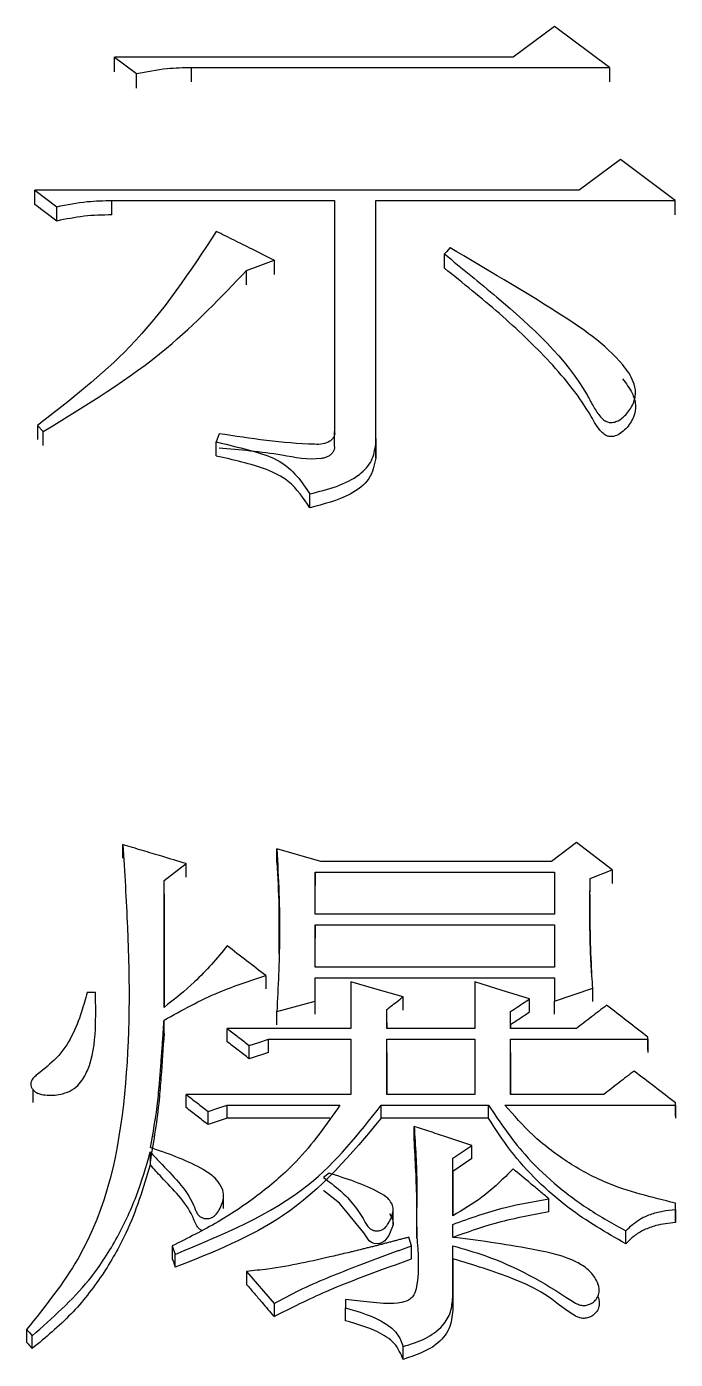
# Model space of a CAD drawing. Header units: millimetres. Extents: x 2223 to 4172, y 741 to 2119.
# Drawn here: x 2699.45 to 2702.01, y 1895.09 to 1900.34 of the extents above; entities that cross this region are included whole.
import ezdxf

# ---------------------------------------------------------------- set-up
doc = ezdxf.new("R2010")
doc.units = ezdxf.units.MM

msp = doc.modelspace()

# ---------------------------------------------------------------- linework, layer by layer
at = {"color": 7, "linetype": 'Continuous', "lineweight": 25}
for p, q in [((2701.5294, 1900.3373), (2701.3671, 1900.2169)), ((2701.7457, 1900.1768), (2701.5294, 1900.3373)), ((2699.7986, 1900.2169), (2699.8851, 1900.1527)), ((2699.7986, 1900.16), (2699.7986, 1900.2169)), ((2700.1015, 1900.1768), (2701.7457, 1900.1768)), ((2700.1015, 1900.1199), (2700.1015, 1900.1768)), ((2701.7457, 1900.1768), (2701.7457, 1900.1199)), ((2699.8851, 1900.0958), (2699.8851, 1900.1527)), ((2701.789, 1899.8144), (2701.6267, 1899.6934)), ((2702.0053, 1899.653), (2701.789, 1899.8144)), ((2699.4849, 1899.6934), (2699.5714, 1899.6287)), ((2701.6267, 1899.6934), (2699.4849, 1899.6934)), ((2699.4849, 1899.637), (2699.4849, 1899.6934)), ((2699.7878, 1899.653), (2700.664, 1899.653)), ((2699.7878, 1899.5967), (2699.7878, 1899.653)), ((2700.664, 1899.653), (2700.664, 1898.7434)), ((2700.8262, 1899.653), (2702.0053, 1899.653)), ((2700.8263, 1898.6945), (2700.8262, 1899.653)), ((2700.8262, 1899.5967), (2700.8262, 1899.653)), ((2702.0053, 1899.5967), (2702.0053, 1899.653)), ((2699.5714, 1899.5723), (2699.4849, 1899.6368)), ((2699.5714, 1899.5725), (2699.5714, 1899.6287)), ((2701.0967, 1899.3865), (2701.0967, 1899.4427)), ((2700.3177, 1899.3218), (2700.3177, 1899.3777)), ((2700.426, 1899.4183), (2700.426, 1899.3623)), ((2699.4957, 1898.768), (2699.5173, 1898.7435)), ((2699.4957, 1898.768), (2699.4957, 1898.7126)), ((2699.5173, 1898.6884), (2699.5173, 1898.7435)), ((2700.2097, 1898.7353), (2700.1989, 1898.7026)), ((2700.664, 1898.6881), (2700.664, 1898.7434)), ((2700.8263, 1898.7158), (2700.8263, 1898.6393)), ((2700.8263, 1898.6392), (2700.8263, 1898.6944)), ((2700.5666, 1898.4435), (2700.5666, 1898.4984)), ((2701.6159, 1897.1262), (2701.5186, 1897.0516)), ((2701.7566, 1897.0184), (2701.6159, 1897.1262)), ((2699.831, 1897.0648), (2699.831, 1897.1179)), ((2700.6099, 1897.0515), (2700.4368, 1897.1013)), ((2700.4368, 1897.0482), (2700.4368, 1897.1013)), ((2699.9933, 1896.9768), (2700.0799, 1897.0433)), ((2700.0799, 1896.9902), (2700.0799, 1897.0433)), ((2701.5186, 1897.0516), (2700.6099, 1897.0515)), ((2701.67, 1896.9851), (2701.7566, 1897.0184)), ((2701.7566, 1897.0184), (2701.7566, 1896.9653)), ((2699.9933, 1896.4774), (2699.9933, 1896.9768)), ((2699.9933, 1896.9239), (2699.9933, 1896.9768)), ((2700.5883, 1897.01), (2701.5294, 1897.01)), ((2700.5883, 1896.8439), (2700.5883, 1897.01)), ((2700.5883, 1897.01), (2700.5883, 1896.9571)), ((2701.5294, 1897.01), (2701.5294, 1896.8439)), ((2701.67, 1896.9322), (2701.67, 1896.9851)), ((2699.9933, 1896.9239), (2699.9933, 1896.4818)), ((2700.5883, 1896.8439), (2700.5883, 1896.957)), ((2700.4453, 1896.863), (2700.4454, 1896.6892)), ((2701.5294, 1896.8439), (2700.5883, 1896.8439)), ((2700.5883, 1896.8023), (2701.5294, 1896.8023)), ((2700.5883, 1896.6358), (2700.5883, 1896.8023)), ((2700.5883, 1896.8023), (2700.5883, 1896.7496)), ((2701.5294, 1896.8023), (2701.5294, 1896.6358)), ((2700.5883, 1896.6358), (2700.5883, 1896.7496)), ((2700.3936, 1896.6025), (2700.3936, 1896.55)), ((2701.5294, 1896.6358), (2700.5883, 1896.6358)), ((2700.5883, 1896.5941), (2701.5294, 1896.5941)), ((2700.5883, 1896.5024), (2700.5883, 1896.5941)), ((2700.5883, 1896.5417), (2700.5883, 1896.5941)), ((2700.7289, 1896.5775), (2700.7289, 1896.3939)), ((2701.2157, 1896.5775), (2701.2157, 1896.3939)), ((2701.5294, 1896.5941), (2701.5294, 1896.5024)), ((2701.5294, 1896.5024), (2701.6808, 1896.5525)), ((2701.6808, 1896.5001), (2701.6808, 1896.5525)), ((2699.7229, 1896.5358), (2699.6904, 1896.5358)), ((2700.4369, 1896.4607), (2700.5883, 1896.5024)), ((2700.5883, 1896.4501), (2700.5883, 1896.5417)), ((2700.5883, 1896.4501), (2700.5883, 1896.5024)), ((2700.9344, 1896.4667), (2700.9344, 1896.5191)), ((2701.432, 1896.4584), (2701.432, 1896.5108)), ((2701.5294, 1896.4501), (2701.5294, 1896.5024)), ((2699.7248, 1896.4587), (2699.7248, 1896.459)), ((2700.4369, 1896.4084), (2700.4369, 1896.4607)), ((2700.8695, 1896.3939), (2700.8695, 1896.4691)), ((2700.8695, 1896.4167), (2700.8695, 1896.4691)), ((2701.3563, 1896.3939), (2701.3563, 1896.4607)), ((2701.3563, 1896.4084), (2701.3563, 1896.4607)), ((2699.9933, 1896.3751), (2699.9933, 1896.4273)), ((2700.7289, 1896.3939), (2700.2421, 1896.3939)), ((2700.2421, 1896.3417), (2700.2421, 1896.3939)), ((2700.8695, 1896.4167), (2700.8695, 1896.3939)), ((2701.2157, 1896.3939), (2700.8695, 1896.3939)), ((2701.3563, 1896.4084), (2701.3563, 1896.3939)), ((2701.6159, 1896.3939), (2701.3563, 1896.3939)), ((2700.4044, 1896.3522), (2700.7289, 1896.3522)), ((2700.4044, 1896.3), (2700.4044, 1896.3522)), ((2700.7289, 1896.3522), (2700.7289, 1896.1348)), ((2700.8695, 1896.3522), (2701.2157, 1896.3522)), ((2700.8695, 1896.1348), (2700.8695, 1896.3522)), ((2700.8695, 1896.3), (2700.8695, 1896.3522)), ((2701.2157, 1896.3522), (2701.2157, 1896.1348)), ((2701.3563, 1896.3522), (2701.8972, 1896.3522)), ((2701.3563, 1896.1348), (2701.3563, 1896.3522)), ((2701.3563, 1896.3), (2701.3563, 1896.3522)), ((2701.8972, 1896.3522), (2701.8972, 1896.3605)), ((2701.8972, 1896.3084), (2701.8972, 1896.3605)), ((2701.8972, 1896.3522), (2701.8972, 1896.3)), ((2700.3287, 1896.275), (2700.3287, 1896.3271)), ((2700.4044, 1896.3), (2700.3287, 1896.275)), ((2700.8695, 1896.3), (2700.8695, 1896.1348)), ((2701.3563, 1896.3), (2701.3563, 1896.1348)), ((2699.4763, 1896.155), (2699.4763, 1896.1028)), ((2700.7289, 1896.1348), (2700.0799, 1896.1348)), ((2701.2157, 1896.1348), (2700.8695, 1896.1348)), ((2701.7241, 1896.1348), (2701.3563, 1896.1348)), ((2700.2421, 1896.0929), (2700.6856, 1896.0929)), ((2700.2421, 1896.0411), (2700.2421, 1896.0929)), ((2700.8479, 1896.0929), (2701.2698, 1896.0929)), ((2700.8479, 1896.0411), (2700.8479, 1896.0929)), ((2701.2698, 1896.0411), (2701.2698, 1896.0929)), ((2701.3347, 1896.0929), (2702.0054, 1896.0929)), ((2702.0054, 1896.0929), (2702.0054, 1896.1013)), ((2702.0054, 1896.0494), (2702.0054, 1896.1013)), ((2702.0054, 1896.0929), (2702.0054, 1896.0411)), ((2700.1664, 1896.016), (2700.1664, 1896.0678)), ((2700.2421, 1896.0411), (2700.1664, 1896.016)), ((2700.6454, 1896.0411), (2700.2421, 1896.0411)), ((2701.2698, 1896.0411), (2700.8479, 1896.0411)), ((2700.9777, 1895.9574), (2700.9777, 1896.0091)), ((2701.1292, 1895.8834), (2701.2049, 1895.9337)), ((2701.2049, 1895.8821), (2701.2049, 1895.9337)), ((2699.9393, 1895.857), (2699.9393, 1895.9086)), ((2701.1292, 1895.6567), (2701.1292, 1895.8834)), ((2701.1292, 1895.8318), (2701.1292, 1895.8834)), ((2701.2049, 1895.8821), (2701.1292, 1895.8318)), ((2700.6424, 1895.8247), (2700.6208, 1895.8079)), ((2701.1292, 1895.8318), (2701.1292, 1895.6567)), ((2700.2271, 1895.6858), (2700.2271, 1895.7375)), ((2701.5078, 1895.6725), (2701.5078, 1895.7238)), ((2702.0054, 1895.6818), (2702.0054, 1895.7071)), ((2700.8947, 1895.6232), (2700.8947, 1895.6747)), ((2702.0054, 1895.6818), (2702.0054, 1895.6305)), ((2701.1292, 1895.5725), (2701.1292, 1895.623)), ((2701.1292, 1895.5718), (2701.1292, 1895.623)), ((2700.9669, 1895.5389), (2700.9561, 1895.5725)), ((2701.8107, 1895.5466), (2701.8107, 1895.5978)), ((2700.0258, 1895.5389), (2700.0366, 1895.5052)), ((2700.0366, 1895.4542), (2700.0366, 1895.5052)), ((2700.9669, 1895.4878), (2700.9669, 1895.5389)), ((2701.1292, 1895.3367), (2701.1292, 1895.5389)), ((2701.1292, 1895.4878), (2701.1292, 1895.5389)), ((2701.1292, 1895.4878), (2701.1292, 1895.2859)), ((2700.3179, 1895.4378), (2700.426, 1895.3114)), ((2700.3179, 1895.4378), (2700.3179, 1895.3868)), ((2701.6999, 1895.3873), (2701.6999, 1895.3918)), ((2700.426, 1895.3114), (2700.426, 1895.2606)), ((2700.7073, 1895.3282), (2700.7073, 1895.2945)), ((2700.7073, 1895.2437), (2700.7073, 1895.2945)), ((2701.1292, 1895.3367), (2701.1292, 1895.2859)), ((2699.4526, 1895.21), (2699.4526, 1895.1593)), ((2699.4741, 1895.1342), (2699.4741, 1895.1848)), ((2700.9345, 1895.092), (2700.9345, 1895.1426))]:
    msp.add_line(p, q, dxfattribs=at)
at = {"color": 7, "linetype": 'Continuous', "lineweight": 25, "flags": 128}
for points in [[(2701.3671, 1900.2169), (2700.8201, 1900.2169), (2699.7986, 1900.2169)], [(2701.1183, 1899.4669), (2701.1128, 1899.4608), (2701.1048, 1899.4517), (2701.0967, 1899.4427)], [(2700.3178, 1899.3778), (2700.3634, 1899.3948), (2700.3947, 1899.4066), (2700.426, 1899.4183)], [(2700.1989, 1898.6475), (2700.1989, 1898.6699), (2700.1989, 1898.6863), (2700.1989, 1898.7026)], [(2700.9344, 1896.5191), (2700.8317, 1896.5483), (2700.7289, 1896.5775)], [(2701.432, 1896.5108), (2701.3239, 1896.5441), (2701.2157, 1896.5775)], [(2700.3287, 1896.3271), (2700.3665, 1896.3396), (2700.4044, 1896.3522)], [(2700.0799, 1896.0829), (2700.0799, 1896.0959), (2700.0799, 1896.1088), (2700.0799, 1896.1218), (2700.0799, 1896.1348)], [(2700.1664, 1896.0678), (2700.2043, 1896.0803), (2700.2421, 1896.0929)], [(2700.8808, 1895.6665), (2700.8936, 1895.641), (2700.8945, 1895.6215), (2700.8779, 1895.5799), (2700.8618, 1895.5579), (2700.8498, 1895.5504), (2700.8356, 1895.5469), (2700.8205, 1895.5475), (2700.8092, 1895.5515), (2700.8, 1895.5584), (2700.7795, 1895.5899), (2700.6836, 1895.7071), (2700.6215, 1895.7559), (2700.6208, 1895.7564), (2700.6208, 1895.7564)], [(2702.0054, 1895.6557), (2702.0054, 1895.6728), (2702.0054, 1895.69), (2702.0054, 1895.7071)], [(2702.0054, 1895.6305), (2702.0054, 1895.6391), (2702.0054, 1895.6447), (2702.0054, 1895.6502), (2702.0054, 1895.6557)], [(2700.0258, 1895.5389), (2700.0258, 1895.5178), (2700.0258, 1895.5028), (2700.0258, 1895.4878)], [(2699.4526, 1895.2101), (2699.4633, 1895.1975), (2699.4741, 1895.1848)], [(2699.4526, 1895.1594), (2699.458, 1895.1531), (2699.4634, 1895.1467), (2699.4741, 1895.1342)]]:
    msp.add_lwpolyline(points, dxfattribs=at)
at = {"color": 7, "linetype": 'Continuous', "lineweight": 25}
for points, knots in [([(2699.8851, 1900.1527), (2699.9249, 1900.1606), (2699.996, 1900.1749), (2700.0692, 1900.1762), (2700.1015, 1900.1768)], [0, 0, 0, 0, 0.558835, 1, 1, 1, 1]), ([(2699.5714, 1899.6287), (2699.6112, 1899.6367), (2699.6823, 1899.6511), (2699.7555, 1899.6524), (2699.7878, 1899.653)], [0, 0, 0, 0, 0.558835, 1, 1, 1, 1]), ([(2699.7878, 1899.5965), (2699.7511, 1899.5958), (2699.6779, 1899.5943), (2699.6069, 1899.5796), (2699.5714, 1899.5723)], [0, 0, 0, 0, 0.501146, 1, 1, 1, 1]), ([(2700.1988, 1899.5317), (2700.0951, 1899.3737), (2699.9083, 1899.089), (2699.6228, 1898.8669), (2699.4957, 1898.768)], [0, 0, 0, 0, 0.554743, 1, 1, 1, 1]), ([(2700.426, 1899.4183), (2700.3972, 1899.4327), (2700.3449, 1899.4588), (2700.2692, 1899.4966), (2700.2223, 1899.52), (2700.1988, 1899.5317)], [0, 0, 0, 0, 0.380598, 0.690299, 1, 1, 1, 1]), ([(2701.0968, 1899.4427), (2701.1658, 1899.3864), (2701.3737, 1899.217), (2701.5904, 1899.0193), (2701.683, 1898.8414), (2701.7036, 1898.8089), (2701.7226, 1898.7898), (2701.7361, 1898.7814), (2701.7502, 1898.7785), (2701.7647, 1898.7799), (2701.7847, 1898.7877), (2701.8125, 1898.8094), (2701.8396, 1898.8467), (2701.8525, 1898.8948), (2701.8393, 1898.9511), (2701.7539, 1899.0723), (2701.4985, 1899.2442), (2701.2608, 1899.3836), (2701.1187, 1899.4667), (2701.1184, 1899.4669)], [0, 0, 0, 0, 0.129751, 0.390615, 0.417722, 0.440785, 0.449026, 0.457344, 0.462695, 0.468033, 0.476543, 0.491684, 0.518141, 0.545407, 0.56857, 0.608449, 0.76773, 0.999424, 1, 1, 1, 1]), ([(2699.5173, 1898.7435), (2699.6868, 1898.8469), (2699.9873, 1899.0302), (2700.2175, 1899.2723), (2700.3178, 1899.3778)], [0, 0, 0, 0, 0.564156, 1, 1, 1, 1]), ([(2701.7972, 1898.9515), (2701.8112, 1898.9334), (2701.8356, 1898.9018), (2701.8522, 1898.8488), (2701.8433, 1898.7986), (2701.8186, 1898.7611), (2701.7918, 1898.7373), (2701.7725, 1898.7269), (2701.7555, 1898.7231), (2701.7419, 1898.7243), (2701.7274, 1898.7308), (2701.7002, 1898.7546), (2701.6459, 1898.8607), (2701.5165, 1899.02), (2701.3154, 1899.2106), (2701.1698, 1899.3277), (2701.0968, 1899.3865)], [0, 0, 0, 0, 0.056587, 0.098625, 0.141053, 0.187023, 0.208835, 0.226448, 0.236596, 0.246842, 0.255499, 0.27218, 0.331955, 0.555309, 0.776815, 1, 1, 1, 1]), ([(2700.1989, 1898.7026), (2700.2504, 1898.6906), (2700.3348, 1898.6708), (2700.4494, 1898.633), (2700.5191, 1898.5701), (2700.5509, 1898.5221), (2700.5666, 1898.4984)], [0, 0, 0, 0, 0.34927, 0.57275, 0.788452, 1, 1, 1, 1]), ([(2700.6637, 1898.7434), (2700.6643, 1898.7404), (2700.6655, 1898.7346), (2700.663, 1898.7245), (2700.6564, 1898.7143), (2700.6421, 1898.7021), (2700.6174, 1898.6928), (2700.4689, 1898.6955), (2700.3341, 1898.7162), (2700.2097, 1898.7353)], [0, 0, 0, 0, 0.021761, 0.042896, 0.073473, 0.104863, 0.166644, 0.230755, 1, 1, 1, 1]), ([(2700.5666, 1898.4434), (2700.5421, 1898.4811), (2700.5011, 1898.5441), (2700.3972, 1898.5974), (2700.2993, 1898.6244), (2700.2324, 1898.6397), (2700.1989, 1898.6474)], [0, 0, 0, 0, 0.328257, 0.547892, 0.773338, 1, 1, 1, 1]), ([(2700.2097, 1898.68), (2700.2918, 1898.6729), (2700.4252, 1898.6612), (2700.5654, 1898.6308), (2700.6263, 1898.6411), (2700.6398, 1898.6465), (2700.6514, 1898.6543), (2700.6604, 1898.6642), (2700.6645, 1898.6739), (2700.6651, 1898.682), (2700.6642, 1898.6861), (2700.6637, 1898.6881)], [0, 0, 0, 0, 0.5054005, 0.8211614, 0.8510597, 0.8809448, 0.911279, 0.9411526, 0.9702444, 0.9848866, 1, 1, 1, 1]), ([(2700.5666, 1898.4984), (2700.638, 1898.5162), (2700.7361, 1898.5407), (2700.8159, 1898.6277), (2700.8228, 1898.6724), (2700.8263, 1898.6945)], [0, 0, 0, 0, 0.574617, 0.790317, 1, 1, 1, 1]), ([(2700.8263, 1898.6393), (2700.8207, 1898.6111), (2700.8092, 1898.5535), (2700.7094, 1898.4802), (2700.6214, 1898.4575), (2700.5666, 1898.4434)], [0, 0, 0, 0, 0.266546, 0.544071, 1, 1, 1, 1]), ([(2699.831, 1897.1179), (2699.8378, 1897.0093), (2699.858, 1896.6838), (2699.8606, 1896.1379), (2699.7471, 1895.5763), (2699.5255, 1895.3007), (2699.4526, 1895.2101)], [0, 0, 0, 0, 0.166223, 0.498407, 0.834985, 1, 1, 1, 1]), ([(2700.0799, 1897.0433), (2700.0481, 1897.0528), (2699.9908, 1897.07), (2699.9079, 1897.0949), (2699.8566, 1897.1102), (2699.831, 1897.1179)], [0, 0, 0, 0, 0.382595, 0.691297, 1, 1, 1, 1]), ([(2700.4368, 1897.1013), (2700.4401, 1897.0431), (2700.4466, 1896.9266), (2700.4497, 1896.713), (2700.4418, 1896.5576), (2700.4369, 1896.4607)], [0, 0, 0, 0, 0.273666, 0.547375, 1, 1, 1, 1]), ([(2700.4368, 1897.0482), (2700.4404, 1896.99), (2700.4441, 1896.9278), (2700.4451, 1896.8655), (2700.4451, 1896.8616)], [0, 0, 0, 0, 0.937412, 1, 1, 1, 1]), ([(2701.6808, 1896.5525), (2701.6795, 1896.5689), (2701.6775, 1896.5937), (2701.6734, 1896.6514), (2701.6714, 1896.6967), (2701.6703, 1896.7379), (2701.67, 1896.7503), (2701.6698, 1896.7627), (2701.6696, 1896.775), (2701.6694, 1896.7874), (2701.6693, 1896.7998), (2701.6692, 1896.8121), (2701.6691, 1896.8286), (2701.669, 1896.8451), (2701.669, 1896.8615), (2701.6691, 1896.8739), (2701.6691, 1896.8842), (2701.6692, 1896.8924), (2701.6692, 1896.9007), (2701.6693, 1896.9089), (2701.6693, 1896.9171), (2701.6694, 1896.9233), (2701.6695, 1896.9295), (2701.6695, 1896.9356), (2701.6696, 1896.9418), (2701.6696, 1896.948), (2701.6697, 1896.9542), (2701.6698, 1896.9603), (2701.6698, 1896.9665), (2701.6699, 1896.9748), (2701.67, 1896.981), (2701.67, 1896.9851)], [0, 0, 0, 0, 0.114246, 0.171369, 0.39989, 0.428452, 0.457013, 0.485575, 0.514136, 0.542697, 0.571259, 0.59982, 0.628382, 0.685505, 0.714066, 0.742627, 0.771189, 0.785469, 0.79975, 0.828312, 0.842592, 0.856873, 0.871154, 0.885434, 0.899715, 0.913996, 0.928276, 0.942557, 0.956838, 0.971119, 1, 1, 1, 1]), ([(2701.6773, 1896.6008), (2701.6773, 1896.6008), (2701.6773, 1896.6008), (2701.6772, 1896.6016), (2701.6755, 1896.6367), (2701.6713, 1896.7338), (2701.6702, 1896.8329), (2701.67, 1896.8877), (2701.67, 1896.913), (2701.67, 1896.919), (2701.67, 1896.9217), (2701.67, 1896.922), (2701.67, 1896.9222)], [0, 0, 0, 0, 0.00255, 0.007632, 0.020222, 0.476157, 0.750202, 0.924211, 0.964421, 0.979196, 0.990878, 1, 1, 1, 1]), ([(2700.2421, 1896.7191), (2700.2011, 1896.6704), (2700.1275, 1896.5829), (2700.0346, 1896.5098), (2699.9933, 1896.4774)], [0, 0, 0, 0, 0.556386, 1, 1, 1, 1]), ([(2700.3936, 1896.6025), (2700.3683, 1896.6219), (2700.3179, 1896.6608), (2700.2674, 1896.6997), (2700.2421, 1896.7191)], [0, 0, 0, 0, 0.500003, 1, 1, 1, 1]), ([(2699.9933, 1896.4273), (2700.0639, 1896.4664), (2700.1905, 1896.5364), (2700.3313, 1896.5822), (2700.3936, 1896.6025)], [0, 0, 0, 0, 0.557889, 1, 1, 1, 1]), ([(2699.6904, 1896.5358), (2699.6834, 1896.5104), (2699.6587, 1896.4206), (2699.6059, 1896.2998), (2699.5147, 1896.2306), (2699.48, 1896.2013), (2699.4706, 1896.1884), (2699.4679, 1896.1757), (2699.4701, 1896.1641), (2699.4768, 1896.153), (2699.4879, 1896.1432), (2699.507, 1896.1346), (2699.5436, 1896.1298), (2699.5882, 1896.1338), (2699.6324, 1896.1505), (2699.6678, 1896.182), (2699.712, 1896.2607), (2699.7256, 1896.3848), (2699.7247, 1896.4872), (2699.7229, 1896.5353), (2699.7229, 1896.5358)], [0, 0, 0, 0, 0.0801741, 0.2833022, 0.3768882, 0.3951622, 0.4106034, 0.4221834, 0.4337475, 0.4459485, 0.4596218, 0.4747566, 0.5015385, 0.5546435, 0.5898789, 0.6251459, 0.6851674, 0.8527528, 0.9985461, 1, 1, 1, 1]), ([(2700.8695, 1896.4691), (2700.875, 1896.4732), (2700.8885, 1896.4837), (2700.9101, 1896.5003), (2700.9263, 1896.5129), (2700.9344, 1896.5191)], [0, 0, 0, 0, 0.250001, 0.625, 1, 1, 1, 1]), ([(2701.3563, 1896.4607), (2701.3626, 1896.4649), (2701.3784, 1896.4753), (2701.4036, 1896.492), (2701.4226, 1896.5045), (2701.432, 1896.5108)], [0, 0, 0, 0, 0.2500006, 0.6249998, 1, 1, 1, 1]), ([(2701.432, 1896.4584), (2701.4194, 1896.4501), (2701.3942, 1896.4334), (2701.3689, 1896.4167), (2701.3563, 1896.4084)], [0, 0, 0, 0, 0.499997, 1, 1, 1, 1]), ([(2701.7349, 1896.4857), (2701.7151, 1896.4704), (2701.6754, 1896.4399), (2701.6358, 1896.4092), (2701.6159, 1896.3939)], [0, 0, 0, 0, 0.5, 1, 1, 1, 1]), ([(2701.8972, 1896.3605), (2701.8701, 1896.3814), (2701.8161, 1896.4232), (2701.762, 1896.4649), (2701.7349, 1896.4857)], [0, 0, 0, 0, 0.499999, 1, 1, 1, 1]), ([(2699.9393, 1895.9253), (2699.95, 1895.983), (2699.9662, 1896.0696), (2699.9738, 1896.1641), (2699.9772, 1896.204), (2699.9783, 1896.2185), (2699.9792, 1896.2294), (2699.9801, 1896.2403), (2699.9809, 1896.2512), (2699.9816, 1896.2602), (2699.9823, 1896.2693), (2699.9828, 1896.2766), (2699.9834, 1896.2838), (2699.9839, 1896.2911), (2699.9844, 1896.2983), (2699.9851, 1896.3074), (2699.9856, 1896.3147), (2699.9863, 1896.3237), (2699.9868, 1896.331), (2699.9873, 1896.3382), (2699.9878, 1896.3455), (2699.9883, 1896.3527), (2699.9889, 1896.3618), (2699.9894, 1896.3691), (2699.99, 1896.3781), (2699.9905, 1896.3854), (2699.9911, 1896.3944), (2699.9916, 1896.4017), (2699.9921, 1896.4089), (2699.9926, 1896.4169), (2699.9931, 1896.423), (2699.9933, 1896.4273)], [0, 0, 0, 0, 0.346641, 0.519778, 0.56306, 0.584702, 0.606343, 0.627984, 0.649625, 0.671267, 0.682087, 0.703729, 0.714549, 0.72537, 0.747011, 0.757832, 0.779473, 0.790294, 0.811935, 0.822756, 0.833576, 0.855218, 0.866038, 0.887679, 0.8985, 0.920141, 0.930962, 0.952603, 0.963424, 0.974244, 1, 1, 1, 1]), ([(2700.2421, 1896.3939), (2700.2566, 1896.3828), (2700.2854, 1896.3605), (2700.3143, 1896.3383), (2700.3287, 1896.3271)], [0, 0, 0, 0, 0.499999, 1, 1, 1, 1]), ([(2699.9933, 1896.3751), (2699.9893, 1896.3171), (2699.9833, 1896.23), (2699.9707, 1896.0625), (2699.9526, 1895.9537), (2699.9393, 1895.8737)], [0, 0, 0, 0, 0.346763, 0.520146, 1, 1, 1, 1]), ([(2700.3287, 1896.275), (2700.3143, 1896.2861), (2700.2854, 1896.3084), (2700.2566, 1896.3306), (2700.2421, 1896.3417)], [0, 0, 0, 0, 0.499998, 1, 1, 1, 1]), ([(2701.8431, 1896.2268), (2701.8233, 1896.2115), (2701.7836, 1896.1808), (2701.7439, 1896.1501), (2701.7241, 1896.1348)], [0, 0, 0, 0, 0.5, 1, 1, 1, 1]), ([(2702.0054, 1896.1013), (2701.9783, 1896.1222), (2701.9242, 1896.1641), (2701.8701, 1896.2059), (2701.8431, 1896.2268)], [0, 0, 0, 0, 0.499999, 1, 1, 1, 1]), ([(2700.0799, 1896.1348), (2700.0943, 1896.1236), (2700.1232, 1896.1013), (2700.152, 1896.079), (2700.1664, 1896.0678)], [0, 0, 0, 0, 0.499999, 1, 1, 1, 1]), ([(2700.6856, 1896.0929), (2700.6321, 1896.0161), (2700.5432, 1895.8887), (2700.3717, 1895.7406), (2700.2079, 1895.6293), (2700.0867, 1895.5691), (2700.0258, 1895.5389)], [0, 0, 0, 0, 0.333002, 0.552476, 0.774971, 1, 1, 1, 1]), ([(2700.0366, 1895.5052), (2700.2251, 1895.5833), (2700.5566, 1895.7206), (2700.7601, 1895.9807), (2700.8479, 1896.0929)], [0, 0, 0, 0, 0.568507, 1, 1, 1, 1]), ([(2700.1664, 1896.016), (2700.152, 1896.0271), (2700.1232, 1896.0494), (2700.0943, 1896.0717), (2700.0799, 1896.0829)], [0, 0, 0, 0, 0.499999, 1, 1, 1, 1]), ([(2701.2698, 1896.0929), (2701.3144, 1896.0265), (2701.3882, 1895.9166), (2701.5267, 1895.7836), (2701.6599, 1895.6816), (2701.7602, 1895.6258), (2701.8107, 1895.5978)], [0, 0, 0, 0, 0.333809, 0.553089, 0.775219, 1, 1, 1, 1]), ([(2702.0054, 1895.7071), (2701.9125, 1895.7295), (2701.7605, 1895.7662), (2701.5763, 1895.8672), (2701.4414, 1895.9706), (2701.3701, 1896.0523), (2701.3347, 1896.0929)], [0, 0, 0, 0, 0.347456, 0.568585, 0.785979, 1, 1, 1, 1]), ([(2700.8479, 1896.0411), (2700.7306, 1895.9004), (2700.5173, 1895.6449), (2700.1857, 1895.5133), (2700.0366, 1895.4542)], [0, 0, 0, 0, 0.550322, 1, 1, 1, 1]), ([(2701.8107, 1895.5466), (2701.7337, 1895.5909), (2701.6077, 1895.6636), (2701.4609, 1895.7926), (2701.3537, 1895.9112), (2701.2977, 1895.998), (2701.2698, 1896.0411)], [0, 0, 0, 0, 0.3460616, 0.5666401, 0.7845076, 1, 1, 1, 1]), ([(2699.9485, 1895.9681), (2699.9485, 1895.9682), (2699.9485, 1895.9684), (2699.9491, 1895.9716), (2699.9499, 1895.9759), (2699.9506, 1895.9792)], [0, 0, 0, 0, 0.077285, 0.286179, 1, 1, 1, 1]), ([(2700.9777, 1896.0091), (2700.9825, 1895.9316), (2700.9915, 1895.788), (2700.9831, 1895.5777), (2701.0012, 1895.4332), (2700.9805, 1895.3499), (2700.9644, 1895.3302), (2700.942, 1895.318), (2700.8873, 1895.3074), (2700.8067, 1895.3167), (2700.739, 1895.3245), (2700.7073, 1895.3282)], [0, 0, 0, 0, 0.256994, 0.476109, 0.695219, 0.732033, 0.752358, 0.772757, 0.805752, 0.908876, 1, 1, 1, 1]), ([(2701.2049, 1895.9337), (2701.1735, 1895.9441), (2701.1199, 1895.9619), (2701.0442, 1895.9871), (2700.9999, 1896.0018), (2700.9777, 1896.0091)], [0, 0, 0, 0, 0.414509, 0.707253, 1, 1, 1, 1]), ([(2699.9393, 1895.9086), (2699.9514, 1895.8952), (2700.0122, 1895.8283), (2700.0916, 1895.7538), (2700.1191, 1895.672), (2700.1324, 1895.6548), (2700.1443, 1895.6482), (2700.1577, 1895.6455), (2700.1717, 1895.6464), (2700.1854, 1895.6513), (2700.1997, 1895.6626), (2700.2165, 1895.6898), (2700.2307, 1895.7259), (2700.2228, 1895.7682), (2700.1974, 1895.8059), (2700.1094, 1895.867), (2700.0151, 1895.8991), (2699.9429, 1895.9241), (2699.9393, 1895.9253)], [0, 0, 0, 0, 0.066061, 0.330698, 0.377872, 0.393648, 0.409584, 0.423627, 0.439084, 0.455682, 0.472085, 0.502894, 0.574478, 0.61493, 0.665656, 0.740076, 0.987057, 1, 1, 1, 1]), ([(2700.9882, 1895.5689), (2700.9885, 1895.6162), (2700.9894, 1895.746), (2700.9822, 1895.8753), (2700.9777, 1895.9574)], [0, 0, 0, 0, 0.364292, 1, 1, 1, 1]), ([(2699.4741, 1895.1848), (2699.5534, 1895.2546), (2699.6831, 1895.3686), (2699.8075, 1895.562), (2699.888, 1895.732), (2699.9222, 1895.8498), (2699.9392, 1895.9085)], [0, 0, 0, 0, 0.345608, 0.56562, 0.783503, 1, 1, 1, 1]), ([(2699.9392, 1895.857), (2699.9114, 1895.7663), (2699.8654, 1895.6164), (2699.7526, 1895.4215), (2699.632, 1895.2653), (2699.527, 1895.1781), (2699.4741, 1895.1342)], [0, 0, 0, 0, 0.334701, 0.553509, 0.775023, 1, 1, 1, 1]), ([(2700.1414, 1895.5995), (2700.1386, 1895.6008), (2700.1321, 1895.6039), (2700.1177, 1895.6226), (2700.091, 1895.7008), (2700.0121, 1895.7761), (2699.9537, 1895.841), (2699.9393, 1895.857)], [0, 0, 0, 0, 0.025812, 0.060648, 0.209585, 0.805129, 1, 1, 1, 1]), ([(2700.6208, 1895.8079), (2700.6437, 1895.7909), (2700.6874, 1895.7584), (2700.7411, 1895.7008), (2700.7761, 1895.6503), (2700.7938, 1895.6129), (2700.8115, 1895.6007), (2700.824, 1895.5976), (2700.8377, 1895.5977), (2700.8516, 1895.6014), (2700.8657, 1895.6112), (2700.8799, 1895.6331), (2700.8926, 1895.6584), (2700.8965, 1895.6868), (2700.8888, 1895.7079), (2700.8716, 1895.7304), (2700.8222, 1895.7593), (2700.745, 1895.7925), (2700.6768, 1895.8139), (2700.6424, 1895.8247)], [0, 0, 0, 0, 0.1174112, 0.2245147, 0.331514, 0.3850988, 0.4015022, 0.4179419, 0.4345933, 0.4539552, 0.4734629, 0.5034573, 0.5658247, 0.597867, 0.6299027, 0.6637876, 0.7181913, 0.8580637, 1, 1, 1, 1]), ([(2701.3671, 1895.8414), (2701.328, 1895.8025), (2701.2575, 1895.7324), (2701.1687, 1895.68), (2701.1292, 1895.6567)], [0, 0, 0, 0, 0.555111, 1, 1, 1, 1]), ([(2701.5078, 1895.7238), (2701.4957, 1895.7339), (2701.4716, 1895.7541), (2701.4247, 1895.7933), (2701.3899, 1895.8224), (2701.3671, 1895.8414)], [0, 0, 0, 0, 0.25711, 0.51422, 1, 1, 1, 1]), ([(2701.1292, 1895.623), (2701.1976, 1895.6476), (2701.3202, 1895.6916), (2701.4503, 1895.714), (2701.5078, 1895.7238)], [0, 0, 0, 0, 0.55855, 1, 1, 1, 1]), ([(2701.5078, 1895.6725), (2701.435, 1895.6589), (2701.3053, 1895.6348), (2701.1829, 1895.591), (2701.1292, 1895.5718)], [0, 0, 0, 0, 0.5612312, 1, 1, 1, 1]), ([(2701.8107, 1895.5978), (2701.8272, 1895.6139), (2701.8547, 1895.6409), (2701.9071, 1895.6637), (2701.955, 1895.6772), (2701.9885, 1895.6803), (2702.0054, 1895.6818)], [0, 0, 0, 0, 0.330678, 0.55099, 0.77457, 1, 1, 1, 1]), ([(2702.0054, 1895.6305), (2701.9794, 1895.6276), (2701.9369, 1895.6229), (2701.8824, 1895.6027), (2701.8416, 1895.5786), (2701.8209, 1895.5572), (2701.8107, 1895.5466)], [0, 0, 0, 0, 0.347151, 0.569168, 0.786857, 1, 1, 1, 1]), ([(2700.9561, 1895.5725), (2700.9534, 1895.5718), (2700.9481, 1895.5704), (2700.9402, 1895.5684), (2700.9323, 1895.5663), (2700.9217, 1895.5635), (2700.9111, 1895.5607), (2700.9005, 1895.558), (2700.8925, 1895.5559), (2700.882, 1895.5531), (2700.8714, 1895.5504), (2700.8608, 1895.5476), (2700.8528, 1895.5456), (2700.8422, 1895.5428), (2700.8316, 1895.5401), (2700.8183, 1895.5367), (2700.8051, 1895.5334), (2700.7891, 1895.5294), (2700.7679, 1895.524), (2700.7466, 1895.5188), (2700.7093, 1895.5098), (2700.5971, 1895.4837), (2700.4621, 1895.4531), (2700.346, 1895.4408), (2700.3179, 1895.4378)], [0, 0, 0, 0, 0.0126185, 0.025237, 0.0378555, 0.050474, 0.075711, 0.0883295, 0.100948, 0.1135665, 0.1388036, 0.1514221, 0.1640406, 0.1766591, 0.2018961, 0.2145146, 0.2397516, 0.2649886, 0.2902257, 0.3406999, 0.3659369, 0.4668868, 0.8709287, 1, 1, 1, 1]), ([(2701.1292, 1895.5389), (2701.1717, 1895.5269), (2701.3399, 1895.4794), (2701.4976, 1895.3891), (2701.6149, 1895.3109), (2701.6351, 1895.304), (2701.6526, 1895.3038), (2701.6688, 1895.3084), (2701.6844, 1895.3177), (2701.6981, 1895.3321), (2701.7061, 1895.3508), (2701.7062, 1895.3756), (2701.6941, 1895.4087), (2701.6647, 1895.4463), (2701.5875, 1895.4949), (2701.4063, 1895.5345), (2701.2428, 1895.5589), (2701.1322, 1895.5721), (2701.1292, 1895.5725)], [0, 0, 0, 0, 0.0991648, 0.3918226, 0.4130465, 0.4272002, 0.4391043, 0.4509682, 0.4644731, 0.480605, 0.4982384, 0.5146996, 0.5433991, 0.5863363, 0.6292669, 0.7524959, 0.9931071, 1, 1, 1, 1]), ([(2700.426, 1895.3114), (2700.4592, 1895.3294), (2700.5607, 1895.3845), (2700.6796, 1895.4308), (2700.767, 1895.4647), (2700.7855, 1895.4718), (2700.804, 1895.4788), (2700.8202, 1895.4849), (2700.8342, 1895.4901), (2700.8411, 1895.4927), (2700.8504, 1895.4962), (2700.8597, 1895.4996), (2700.869, 1895.5031), (2700.876, 1895.5056), (2700.8853, 1895.5091), (2700.8946, 1895.5125), (2700.904, 1895.5159), (2700.9109, 1895.5185), (2700.9203, 1895.5219), (2700.9296, 1895.5253), (2700.9389, 1895.5287), (2700.9459, 1895.5312), (2700.9552, 1895.5346), (2700.9622, 1895.5372), (2700.9669, 1895.5389)], [0, 0, 0, 0, 0.194919, 0.596792, 0.647185, 0.672381, 0.697577, 0.74797, 0.760568, 0.773166, 0.785764, 0.81096, 0.823558, 0.836156, 0.848754, 0.873951, 0.886549, 0.899147, 0.911745, 0.936941, 0.949539, 0.962137, 0.974736, 1, 1, 1, 1]), ([(2700.426, 1895.2606), (2700.4938, 1895.2948), (2700.6144, 1895.3556), (2700.798, 1895.426), (2700.9106, 1895.4672), (2700.9669, 1895.4878)], [0, 0, 0, 0, 0.390671, 0.695193, 1, 1, 1, 1]), ([(2701.6997, 1895.3406), (2701.6998, 1895.3403), (2701.7048, 1895.3327), (2701.7065, 1895.3164), (2701.7049, 1895.2941), (2701.6937, 1895.2754), (2701.6777, 1895.2619), (2701.6598, 1895.2543), (2701.6422, 1895.2525), (2701.6215, 1895.2569), (2701.5692, 1895.2875), (2701.4964, 1895.3524), (2701.3354, 1895.4256), (2701.21, 1895.4634), (2701.1292, 1895.4878)], [0, 0, 0, 0, 0.001452, 0.042027, 0.075255, 0.108643, 0.140012, 0.167054, 0.189667, 0.212296, 0.253614, 0.448848, 0.644465, 1, 1, 1, 1]), ([(2700.3179, 1895.3868), (2700.3279, 1895.3752), (2700.3478, 1895.3519), (2700.3839, 1895.3098), (2700.41, 1895.2794), (2700.426, 1895.2606)], [0, 0, 0, 0, 0.2770888, 0.5541776, 1, 1, 1, 1]), ([(2700.7073, 1895.2945), (2700.7624, 1895.2787), (2700.8384, 1895.2568), (2700.9142, 1895.1958), (2700.9278, 1895.1601), (2700.9345, 1895.1426)], [0, 0, 0, 0, 0.572071, 0.789697, 1, 1, 1, 1]), ([(2700.9345, 1895.1426), (2700.964, 1895.1517), (2701.0222, 1895.1696), (2701.089, 1895.2177), (2701.1246, 1895.2776), (2701.1277, 1895.3171), (2701.1292, 1895.3367)], [0, 0, 0, 0, 0.291567, 0.574035, 0.788626, 1, 1, 1, 1]), ([(2701.1292, 1895.2859), (2701.1266, 1895.2609), (2701.1214, 1895.2102), (2701.055, 1895.1316), (2700.9807, 1895.1072), (2700.9345, 1895.092)], [0, 0, 0, 0, 0.2694188, 0.5458195, 1, 1, 1, 1]), ([(2700.9345, 1895.092), (2700.9248, 1895.1141), (2700.905, 1895.1593), (2700.8198, 1895.2115), (2700.7503, 1895.2314), (2700.7073, 1895.2437)], [0, 0, 0, 0, 0.2675675, 0.5474822, 1, 1, 1, 1])]:
    msp.add_open_spline(points, degree=3, knots=knots, dxfattribs=at)
msp.add_open_spline([(2700.0258, 1895.4878), (2700.0276, 1895.4822), (2700.0312, 1895.471), (2700.0348, 1895.4598), (2700.0366, 1895.4542)], degree=3, dxfattribs=at)

doc.saveas('drawing.dxf')
